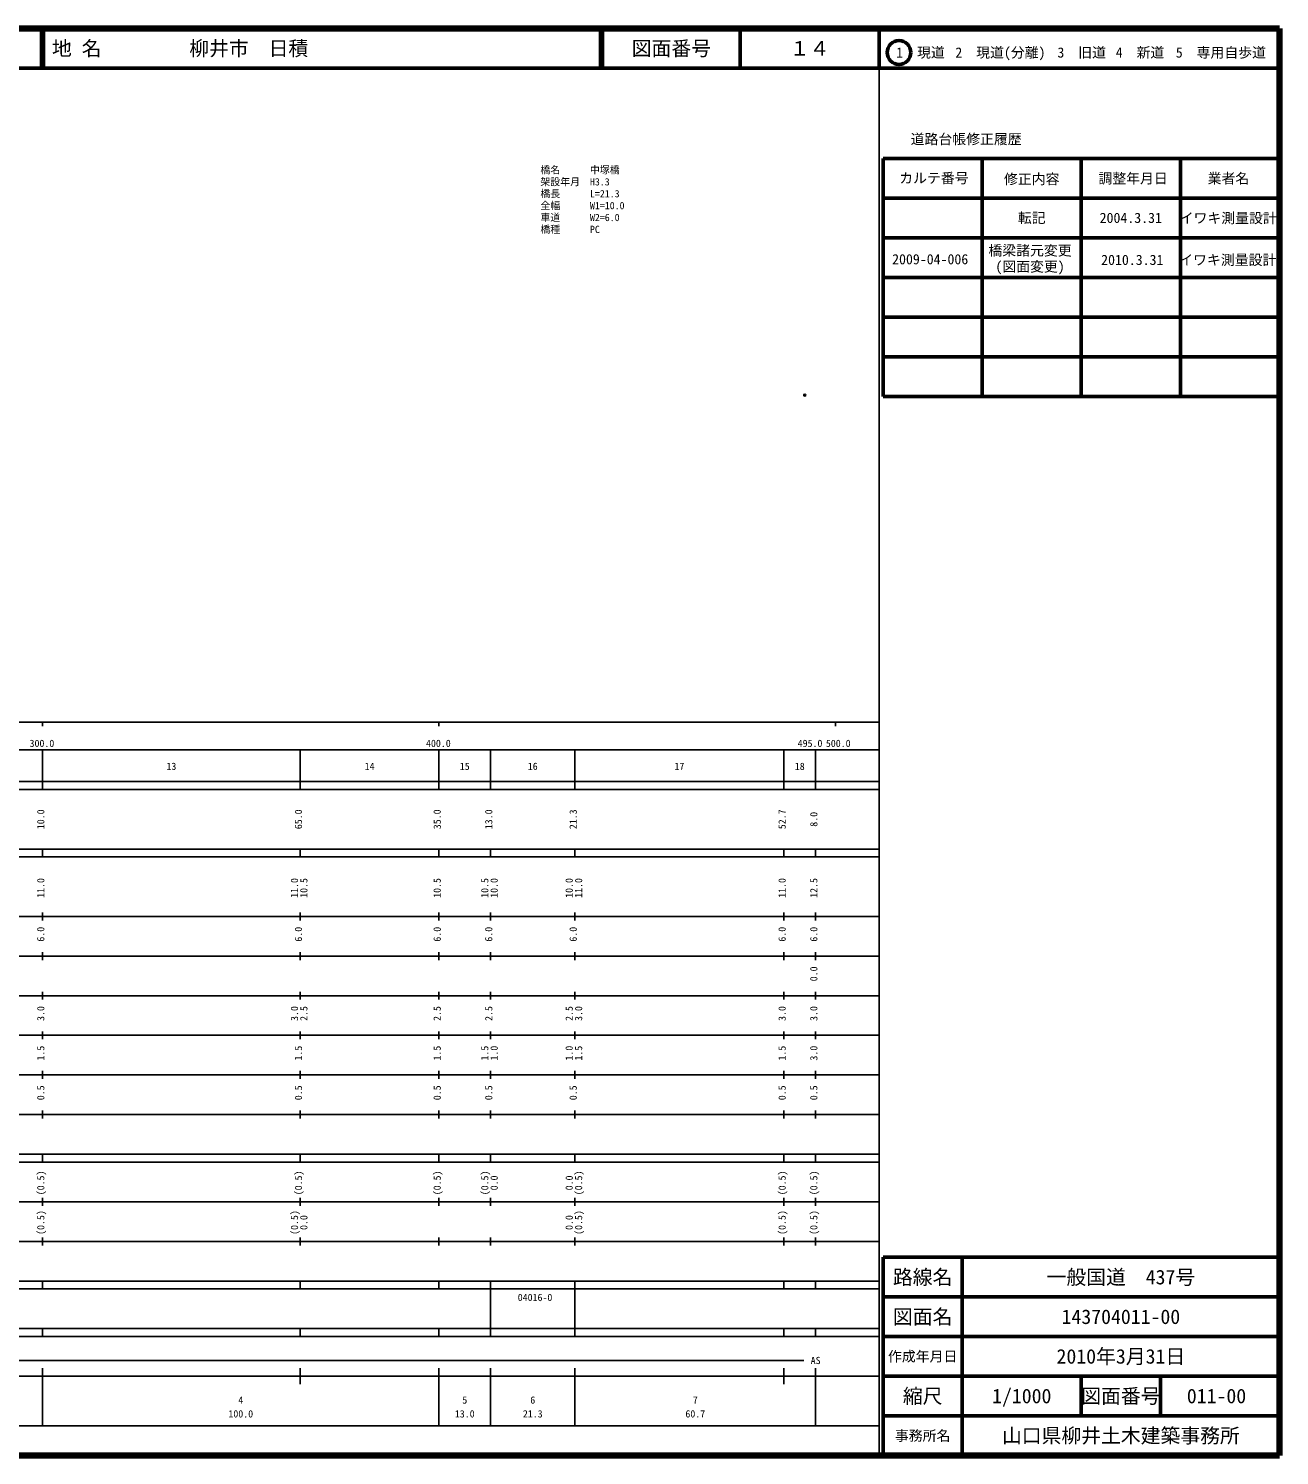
# Model space of a CAD drawing. Units: millimetres on the paper. Extents: x 40 to 680, y 20 to 380.
# Drawn here: x 364.5 to 680, y 20 to 380 of the extents above; entities that cross this region are included whole.
import ezdxf
from ezdxf.enums import TextEntityAlignment as Align

# ---------------------------------------------------------------- set-up
doc = ezdxf.new("R2010")
doc.units = ezdxf.units.MM
doc.header["$PDMODE"] = 32
doc.header["$PDSIZE"] = 0.5
for name, color, linetype in [('M-OTRS', 6, 'Continuous'), ('M-STR-HTXT', 7, 'Continuous'), ('M-TTL-TXT', 7, 'Continuous')]:
    doc.layers.add(name, color=color, linetype=linetype)
for name, color, linetype, lineweight in [('M-TTL', 2, 'Continuous', 140), ('M-TTL-BAND', 7, 'Continuous', 25), ('M-TTL-FRAM', 2, 'Continuous', 50), ('M-TTL-LINE', 7, 'Continuous', 50)]:
    doc.layers.add(name, color=color, linetype=linetype, lineweight=lineweight)
doc.styles.add('ＭＳ ゴシック', font='')
doc.styles.get('ＭＳ ゴシック').set_extended_font_data('MS Gothic')

msp = doc.modelspace()

# ---------------------------------------------------------------- linework, layer by layer
at = {"layer": 'M-OTRS'}
msp.add_point((560.246, 287.531), dxfattribs=at)
at = {"layer": 'M-TTL'}
for p, q in [((680, 380), (40, 380)), ((680, 20), (680, 380)), ((40, 20), (680, 20))]:
    msp.add_line(p, q, dxfattribs=at)
at = {"layer": 'M-TTL-BAND'}
for p, q in [((579, 20), (579, 370)), ((40, 205), (579, 205)), ((368, 205), (368, 204)), ((468, 205), (468, 204)), ((568, 205), (568, 204)), ((68, 198), (579, 198)), ((368, 188), (368, 198)), ((433, 188), (433, 198)), ((468, 188), (468, 198)), ((481, 188), (481, 198)), ((502.3, 188), (502.3, 198)), ((555, 188), (555, 198)), ((563, 188), (563, 198)), ((40, 190), (579, 190)), ((40, 188), (579, 188)), ((40, 173), (579, 173)), ((368, 171), (368, 173)), ((433, 171), (433, 173)), ((468, 171), (468, 173)), ((481, 171), (481, 173)), ((502.3, 171), (502.3, 173)), ((555, 171), (555, 173)), ((563, 171), (563, 173)), ((40, 171), (579, 171)), ((40, 156), (579, 156)), ((368, 155), (368, 157)), ((433, 155), (433, 157)), ((468, 155), (468, 157)), ((481, 155), (481, 157)), ((502.3, 155), (502.3, 157)), ((555, 155), (555, 157)), ((563, 155), (563, 157)), ((46, 146), (579, 146)), ((368, 145), (368, 147)), ((433, 145), (433, 147)), ((468, 145), (468, 147)), ((481, 145), (481, 147)), ((502.3, 145), (502.3, 147)), ((555, 145), (555, 147)), ((563, 145), (563, 147)), ((368, 135), (368, 137)), ((433, 135), (433, 137)), ((468, 135), (468, 137)), ((481, 135), (481, 137)), ((502.3, 135), (502.3, 137)), ((555, 135), (555, 137)), ((563, 135), (563, 137)), ((52, 136), (579, 136)), ((46, 126), (579, 126)), ((368, 125), (368, 127)), ((433, 125), (433, 127)), ((468, 125), (468, 127)), ((481, 125), (481, 127)), ((502.3, 125), (502.3, 127)), ((555, 125), (555, 127)), ((563, 125), (563, 127)), ((52, 116), (579, 116)), ((368, 115), (368, 117)), ((433, 115), (433, 117)), ((468, 115), (468, 117)), ((481, 115), (481, 117)), ((502.3, 115), (502.3, 117)), ((555, 115), (555, 117)), ((563, 115), (563, 117)), ((46, 106), (579, 106)), ((368, 105), (368, 107)), ((433, 105), (433, 107)), ((468, 105), (468, 107)), ((481, 105), (481, 107)), ((502.3, 105), (502.3, 107)), ((555, 105), (555, 107)), ((563, 105), (563, 107)), ((40, 96), (579, 96)), ((40, 94), (579, 94)), ((368, 94), (368, 96)), ((433, 94), (433, 96)), ((468, 94), (468, 96)), ((481, 94), (481, 96)), ((502.3, 94), (502.3, 96)), ((555, 94), (555, 96)), ((563, 94), (563, 96)), ((49, 84), (579, 84)), ((368, 83), (368, 85)), ((433, 83), (433, 85)), ((468, 83), (468, 85)), ((481, 83), (481, 85)), ((502.3, 83), (502.3, 85)), ((555, 83), (555, 85)), ((563, 83), (563, 85)), ((40, 74), (579, 74)), ((368, 73), (368, 75)), ((433, 73), (433, 75)), ((468, 73), (468, 75)), ((481, 73), (481, 75)), ((502.3, 73), (502.3, 75)), ((555, 73), (555, 75)), ((563, 73), (563, 75)), ((40, 64), (579, 64)), ((40, 62), (579, 62)), ((368, 62), (368, 64)), ((433, 62), (433, 64)), ((468, 62), (468, 64)), ((481, 62), (481, 64)), ((481, 52), (481, 62)), ((502.3, 62), (502.3, 64)), ((502.3, 52), (502.3, 62)), ((555, 62), (555, 64)), ((563, 62), (563, 64)), ((40, 52), (579, 52)), ((368, 50), (368, 52)), ((433, 50), (433, 52)), ((468, 50), (468, 52)), ((481, 50), (481, 52)), ((502.3, 50), (502.3, 52)), ((555, 50), (555, 52)), ((563, 50), (563, 52)), ((40, 50), (579, 50)), ((71, 44), (560, 44)), ((40, 40), (579, 40)), ((368, 27.5), (368, 42)), ((433, 38), (433, 42)), ((468, 27.5), (468, 42)), ((481, 27.5), (481, 42)), ((502.3, 27.5), (502.3, 42)), ((555, 38), (555, 42)), ((563, 27.5), (563, 42)), ((68, 27.5), (579, 27.5))]:
    msp.add_line(p, q, dxfattribs=at)
at = {"layer": 'M-TTL-FRAM'}
for p, q in [((580, 347.197), (580, 287.197)), ((580, 347.197), (680, 347.197)), ((580, 287.197), (680, 287.197)), ((680, 70), (580, 70)), ((580, 70), (580, 20))]:
    msp.add_line(p, q, dxfattribs=at)
at = {"layer": 'M-TTL-LINE'}
for p, q in [((367.75, 380), (367.75, 370)), ((368.25, 380), (368.25, 370)), ((508.747, 380), (508.747, 370)), ((509.247, 380), (509.247, 370)), ((543.997, 380), (543.997, 370)), ((579, 380), (579, 370)), ((40, 370), (680, 370)), ((605, 347.197), (605, 287.197)), ((630, 347.197), (630, 287.197)), ((655, 347.197), (655, 287.197)), ((580, 337.197), (680, 337.197)), ((580, 327.197), (680, 327.197)), ((580, 317.197), (680, 317.197)), ((580, 307.197), (680, 307.197)), ((580, 297.197), (680, 297.197)), ((600, 70), (600, 20)), ((680, 60), (580, 60)), ((680, 50), (580, 50)), ((680, 40), (580, 40)), ((630, 40), (630, 30)), ((650, 40), (650, 30)), ((680, 30), (580, 30))]:
    msp.add_line(p, q, dxfattribs=at)
msp.add_circle((584.031, 373.958), 3, dxfattribs=at)

# ---------------------------------------------------------------- texts
at = {"layer": 'M-STR-HTXT', "style": 'ＭＳ ゴシック'}
for s, p in [('橋名\u3000\u3000\u3000中塚橋', (493.574, 342.867)), ('架設年月\u3000H3.3', (493.574, 339.867)), ('橋長\u3000\u3000\u3000L=21.3', (493.574, 336.867)), ('全幅\u3000\u3000\u3000W1=10.0', (493.574, 333.867)), ('車道\u3000\u3000\u3000W2=6.0', (493.574, 330.867)), ('橋種\u3000\u3000\u3000PC', (493.574, 327.867))]:
    msp.add_text(s, height=1.833, dxfattribs=at).set_placement(p, align=Align.BOTTOM_LEFT)
at = {"layer": 'M-TTL-BAND', "style": 'ＭＳ ゴシック'}
for s, p in [('300.0', (367.844, 198.195)), ('400.0', (467.844, 198.195)), ('495.0', (561.597, 198.195)), ('500.0', (568.707, 198.195)), ('13', (400.5, 192.405)), ('14', (450.5, 192.405)), ('15', (474.5, 192.405)), ('16', (491.65, 192.405)), ('17', (528.65, 192.405)), ('18', (559, 192.405)), ('AS', (563, 42.5)), ('4', (418, 32.523)), ('5', (474.5, 32.523)), ('6', (491.65, 32.523)), ('7', (532.65, 32.523)), ('100.0', (418, 29.033)), ('13.0', (474.5, 29.033)), ('21.3', (491.65, 29.033)), ('60.7', (532.65, 29.033))]:
    msp.add_text(s, height=1.833, dxfattribs=at).set_placement(p, align=Align.BOTTOM_CENTER)
for s, p in [('10.0', (369, 180.5)), ('65.0', (434, 180.5)), ('35.0', (469, 180.5)), ('13.0', (482, 180.5)), ('21.3', (503.3, 180.5)), ('52.7', (556, 180.5)), ('8.0', (564, 180.5)), ('11.0', (369, 163.174)), ('11.0', (433, 163.174)), ('10.5', (435.37, 163.174)), ('10.5', (469, 163.174)), ('10.5', (481, 163.174)), ('10.0', (483.37, 163.174)), ('10.0', (502.3, 163.174)), ('11.0', (504.67, 163.174)), ('11.0', (556, 163.174)), ('12.5', (564, 163.174)), ('6.0', (369, 151.5)), ('6.0', (434, 151.5)), ('6.0', (469, 151.5)), ('6.0', (482, 151.5)), ('6.0', (503.3, 151.5)), ('6.0', (556, 151.5)), ('6.0', (564, 151.5)), ('0.0', (564, 141.5)), ('3.0', (369, 131.5)), ('3.0', (433, 131.5)), ('2.5', (435.37, 131.5)), ('2.5', (469, 131.5)), ('2.5', (482, 131.5)), ('2.5', (502.3, 131.5)), ('3.0', (504.67, 131.5)), ('3.0', (556, 131.5)), ('3.0', (564, 131.5)), ('1.5', (369, 121.5)), ('1.5', (434, 121.5)), ('1.5', (469, 121.5)), ('1.5', (481, 121.5)), ('1.0', (483.37, 121.5)), ('1.0', (502.3, 121.5)), ('1.5', (504.67, 121.5)), ('1.5', (556, 121.5)), ('3.0', (564, 121.5)), ('0.5', (369, 111.5)), ('0.5', (434, 111.5)), ('0.5', (469, 111.5)), ('0.5', (482, 111.5)), ('0.5', (503.3, 111.5)), ('0.5', (556, 111.5)), ('0.5', (564, 111.5)), ('(0.5)', (369, 88.764)), ('(0.5)', (434, 88.764)), ('(0.5)', (469, 88.764)), ('(0.5)', (481, 88.764)), ('0.0', (483.37, 88.764)), ('0.0', (502.3, 88.764)), ('(0.5)', (504.67, 88.764)), ('(0.5)', (556, 88.764)), ('(0.5)', (564, 88.764)), ('(0.5)', (369, 78.764)), ('(0.5)', (433, 78.764)), ('0.0', (435.37, 78.764)), ('0.0', (502.3, 78.764)), ('(0.5)', (504.67, 78.764)), ('(0.5)', (556, 78.764)), ('(0.5)', (564, 78.764))]:
    msp.add_text(s, height=1.833, rotation=90, dxfattribs=at).set_placement(p, align=Align.BOTTOM_CENTER)
msp.add_text('04016-0', height=1.833, dxfattribs=at).set_placement((487.865, 58.405), align=Align.BOTTOM_LEFT)
at = {"layer": 'M-TTL-TXT', "style": 'ＭＳ ゴシック'}
for s, p in [('地 名', (370.38, 375)), ('柳井市\u3000日積', (405.024, 375))]:
    msp.add_text(s, height=3.666, dxfattribs=at).set_placement(p, align=Align.MIDDLE_LEFT)
for s, height, p in [('図面番号', 3.666, (526.622, 375)), ('１４', 3.666, (561.497, 375)), ('1\u3000現道', 2.566, (589.448, 373.958)), ('2\u3000現道(分離)', 2.566, (609.619, 373.958)), ('3\u3000旧道', 2.566, (630.121, 373.958)), ('4\u3000新道', 2.566, (644.824, 373.958)), ('5\u3000専用自歩道', 2.566, (665.228, 373.958)), ('道路台帳修正履歴', 2.566, (600.968, 352.113)), ('カルテ番号', 2.566, (592.839, 342.277)), ('修正内容', 2.566, (617.509, 342.023)), ('調整年月日', 2.566, (643.089, 342.197)), ('業者名', 2.566, (667.134, 342.197)), ('転記', 2.566, (617.5, 332.245)), ('2004.3.31', 2.566, (642.5, 332.245)), ('イワキ測量設計', 2.566, (667.077, 332.189)), ('橋梁諸元変更', 2.566, (617.091, 324.016)), ('2009-04-006', 2.566, (591.9, 321.804)), ('(図面変更)', 2.566, (617.091, 319.945)), ('2010.3.31', 2.566, (642.878, 321.641)), ('イワキ測量設計', 2.566, (666.969, 321.641)), ('路線名', 3.666, (590, 65)), ('路線名', 3.666, (590, 65)), ('一般国道\u3000437号', 3.666, (640, 65)), ('図面名', 3.666, (590, 55)), ('図面名', 3.666, (590, 55)), ('143704011-00', 3.666, (640, 55)), ('2010年3月31日', 3.666, (640, 45)), ('作成年月日', 2.566, (590, 45)), ('作成年月日', 2.566, (590, 45)), ('縮尺', 3.666, (590, 35)), ('縮尺', 3.666, (590, 35)), ('1/1000', 3.666, (615, 35)), ('図面番号', 3.666, (640, 35)), ('図面番号', 3.666, (640, 35)), ('011-00', 3.666, (664.125, 35)), ('事務所名', 2.566, (590, 25)), ('事務所名', 2.566, (590, 25)), ('山口県柳井土木建築事務所', 3.666, (640, 25))]:
    msp.add_text(s, height=height, dxfattribs=at).set_placement(p, align=Align.MIDDLE_CENTER)

doc.saveas('drawing.dxf')
